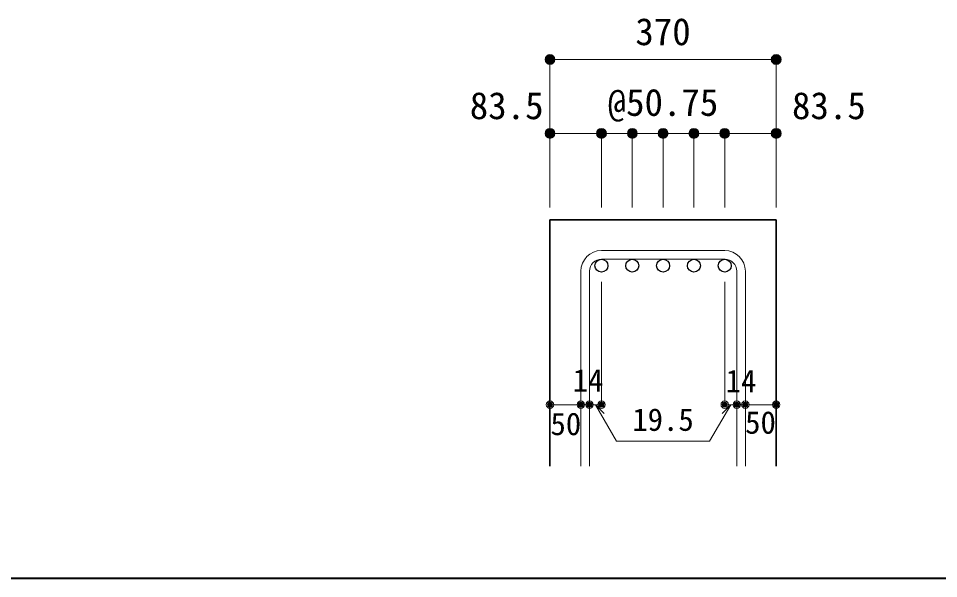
# Model space of a CAD drawing. Units: millimetres at full size, sheet at 1:20; details may follow other scales. Extents: x -3982 to 3969, y -2797 to 2801.
# Drawn here: x -628 to 865, y -2797 to -1888 of the extents above; entities that cross this region are included whole.
import ezdxf
from ezdxf.enums import TextEntityAlignment as Align

# ---------------------------------------------------------------- set-up
doc = ezdxf.new("R2010")
doc.units = ezdxf.units.MM
doc.header["$LTSCALE"] = 20
doc.header["$PDMODE"] = 32
doc.header["$PDSIZE"] = 12
for name, color, linetype, lineweight in [('6-1_躯体線', 2, 'Continuous', 35), ('6-5_梁主筋', 7, 'Continuous', 18), ('6-6_S.T.P.', 7, 'Continuous', 18), ('6-D_寸法', 4, 'Continuous', 9), ('F-0_枠', 6, 'Continuous', 40)]:
    doc.layers.add(name, color=color, linetype=linetype, lineweight=lineweight)
doc.styles.add('ＭＳ ゴシック', font='')
doc.styles.get('ＭＳ ゴシック').set_extended_font_data('MS Gothic')

msp = doc.modelspace()

# ---------------------------------------------------------------- linework, layer by layer
at = {"layer": '6-1_躯体線'}
for p, q in [((234.79, -2214.67), (234.79, -2614.67)), ((234.79, -2214.67), (601.79, -2214.67)), ((601.79, -2214.67), (601.79, -2614.67))]:
    msp.add_line(p, q, dxfattribs=at)
at = {"layer": '6-5_梁主筋', "color": 3, "lineweight": 25}
for centre in [(318.29, -2289.17), (368.29, -2289.17), (418.29, -2289.17), (468.29, -2289.17), (518.29, -2289.17)]:
    msp.add_circle(centre, 10.5, dxfattribs=at)
at = {"layer": '6-6_S.T.P.'}
for p, q in [((518.29, -2264.67), (318.29, -2264.67)), ((518.29, -2278.67), (318.29, -2278.67)), ((284.79, -2298.17), (284.79, -2614.67)), ((298.79, -2298.17), (298.79, -2614.67)), ((537.79, -2298.17), (537.79, -2614.67)), ((551.79, -2298.17), (551.79, -2614.67))]:
    msp.add_line(p, q, dxfattribs=at)
for centre, radius, start, end in [((318.29, -2298.17), 33.5, 90, 180), ((518.29, -2298.17), 33.5, 0, 90), ((318.29, -2298.17), 19.5, 90, 180), ((518.29, -2298.17), 19.5, 0, 90)]:
    msp.add_arc(centre, radius, start, end, dxfattribs=at)
at = {"layer": '6-D_寸法'}
for p, q in [((234.79, -1954.67), (601.79, -1954.67)), ((601.79, -1954.67), (601.79, -2074.67)), ((234.79, -2074.67), (234.79, -2194.67)), ((318.29, -2074.67), (318.29, -2194.67)), ((318.29, -2074.67), (368.29, -2074.67)), ((368.29, -2074.67), (368.29, -2194.67)), ((418.29, -2074.67), (418.29, -2194.67)), ((468.29, -2074.67), (468.29, -2194.67)), ((468.29, -2074.67), (518.29, -2074.67)), ((518.29, -2074.67), (518.29, -2194.67)), ((518.29, -2074.67), (601.79, -2074.67)), ((601.79, -2074.67), (601.79, -2194.67)), ((318.29, -2514.67), (318.29, -2315.34)), ((518.29, -2514.67), (518.29, -2315.34)), ((234.79, -2514.67), (284.79, -2514.67)), ((284.79, -2514.67), (318.29, -2514.67)), ((308.54, -2514.67), (322.68, -2528.81)), ((308.54, -2514.67), (342.76, -2573.95)), ((528.04, -2514.67), (493.82, -2573.95)), ((528.04, -2514.67), (513.9, -2528.81)), ((518.29, -2514.67), (601.79, -2514.67)), ((537.79, -2514.67), (551.79, -2514.67)), ((342.76, -2573.95), (493.82, -2573.95))]:
    msp.add_line(p, q, dxfattribs=at)
for points in [[(234.79, -1954.67), (234.79, -2074.67), (318.29, -2074.67)], [(368.29, -2074.67), (418.29, -2074.67), (468.29, -2074.67)]]:
    msp.add_lwpolyline(points, dxfattribs=at)
for centre, radius in [((234.79, -1954.67), 8), ((234.79, -1954.67), 7.2), ((234.79, -1954.67), 6.4), ((234.79, -1954.67), 5.6), ((234.79, -1954.67), 4.8), ((234.79, -1954.67), 4), ((234.79, -1954.67), 3.2), ((234.79, -1954.67), 2.4), ((234.79, -1954.67), 1.6), ((234.79, -1954.67), 0.8), ((601.79, -1954.67), 8), ((601.79, -1954.67), 7.2), ((601.79, -1954.67), 6.4), ((601.79, -1954.67), 5.6), ((601.79, -1954.67), 4.8), ((601.79, -1954.67), 4), ((601.79, -1954.67), 3.2), ((601.79, -1954.67), 2.4), ((601.79, -1954.67), 1.6), ((601.79, -1954.67), 0.8), ((234.79, -2074.67), 8), ((234.79, -2074.67), 7.2), ((234.79, -2074.67), 6.4), ((234.79, -2074.67), 5.6), ((234.79, -2074.67), 4.8), ((234.79, -2074.67), 4), ((234.79, -2074.67), 3.2), ((234.79, -2074.67), 2.4), ((234.79, -2074.67), 1.6), ((234.79, -2074.67), 0.8), ((318.29, -2074.67), 8), ((318.29, -2074.67), 7.2), ((318.29, -2074.67), 6.4), ((318.29, -2074.67), 5.6), ((318.29, -2074.67), 4.8), ((318.29, -2074.67), 4), ((318.29, -2074.67), 3.2), ((318.29, -2074.67), 2.4), ((318.29, -2074.67), 1.6), ((318.29, -2074.67), 0.8), ((368.29, -2074.67), 8), ((368.29, -2074.67), 7.2), ((368.29, -2074.67), 6.4), ((368.29, -2074.67), 5.6), ((368.29, -2074.67), 4.8), ((368.29, -2074.67), 4), ((368.29, -2074.67), 3.2), ((368.29, -2074.67), 2.4), ((368.29, -2074.67), 1.6), ((368.29, -2074.67), 0.8), ((418.29, -2074.67), 8), ((418.29, -2074.67), 7.2), ((418.29, -2074.67), 6.4), ((418.29, -2074.67), 5.6), ((418.29, -2074.67), 4.8), ((418.29, -2074.67), 4), ((418.29, -2074.67), 3.2), ((418.29, -2074.67), 2.4), ((418.29, -2074.67), 1.6), ((418.29, -2074.67), 0.8), ((468.29, -2074.67), 8), ((468.29, -2074.67), 7.2), ((468.29, -2074.67), 6.4), ((468.29, -2074.67), 5.6), ((468.29, -2074.67), 4.8), ((468.29, -2074.67), 4), ((468.29, -2074.67), 3.2), ((468.29, -2074.67), 2.4), ((468.29, -2074.67), 1.6), ((468.29, -2074.67), 0.8), ((518.29, -2074.67), 8), ((518.29, -2074.67), 7.2), ((518.29, -2074.67), 6.4), ((518.29, -2074.67), 5.6), ((518.29, -2074.67), 4.8), ((518.29, -2074.67), 4), ((518.29, -2074.67), 3.2), ((518.29, -2074.67), 2.4), ((518.29, -2074.67), 1.6), ((518.29, -2074.67), 0.8), ((601.79, -2074.67), 8), ((601.79, -2074.67), 7.2), ((601.79, -2074.67), 6.4), ((601.79, -2074.67), 5.6), ((601.79, -2074.67), 4.8), ((601.79, -2074.67), 4), ((601.79, -2074.67), 3.2), ((601.79, -2074.67), 2.4), ((601.79, -2074.67), 1.6), ((601.79, -2074.67), 0.8), ((234.79, -2514.67), 4), ((234.79, -2514.67), 3.6), ((234.79, -2514.67), 3.2), ((234.79, -2514.67), 2.8), ((234.79, -2514.67), 2.4), ((234.79, -2514.67), 2), ((234.79, -2514.67), 1.6), ((234.79, -2514.67), 1.2), ((234.79, -2514.67), 0.8), ((234.79, -2514.67), 0.4), ((284.79, -2514.67), 4), ((284.79, -2514.67), 3.6), ((284.79, -2514.67), 3.2), ((284.79, -2514.67), 2.8), ((284.79, -2514.67), 2.4), ((284.79, -2514.67), 2), ((284.79, -2514.67), 1.6), ((284.79, -2514.67), 1.2), ((284.79, -2514.67), 0.8), ((284.79, -2514.67), 0.4), ((298.79, -2514.67), 4), ((298.79, -2514.67), 3.6), ((298.79, -2514.67), 3.2), ((298.79, -2514.67), 2.8), ((298.79, -2514.67), 2.4), ((298.79, -2514.67), 2), ((298.79, -2514.67), 1.6), ((298.79, -2514.67), 1.2), ((298.79, -2514.67), 0.8), ((298.79, -2514.67), 0.4), ((318.29, -2514.67), 4), ((318.29, -2514.67), 3.6), ((318.29, -2514.67), 3.2), ((318.29, -2514.67), 2.8), ((318.29, -2514.67), 2.4), ((318.29, -2514.67), 2), ((318.29, -2514.67), 1.6), ((318.29, -2514.67), 1.2), ((318.29, -2514.67), 0.8), ((318.29, -2514.67), 0.4), ((518.29, -2514.67), 4), ((518.29, -2514.67), 3.6), ((518.29, -2514.67), 3.2), ((518.29, -2514.67), 2.8), ((518.29, -2514.67), 2.4), ((518.29, -2514.67), 2), ((518.29, -2514.67), 1.6), ((518.29, -2514.67), 1.2), ((518.29, -2514.67), 0.8), ((518.29, -2514.67), 0.4), ((537.79, -2514.67), 4), ((537.79, -2514.67), 3.6), ((537.79, -2514.67), 3.2), ((537.79, -2514.67), 2.8), ((537.79, -2514.67), 2.4), ((537.79, -2514.67), 2), ((537.79, -2514.67), 1.6), ((537.79, -2514.67), 1.2), ((537.79, -2514.67), 0.8), ((537.79, -2514.67), 0.4), ((551.79, -2514.67), 4), ((551.79, -2514.67), 3.6), ((551.79, -2514.67), 3.2), ((551.79, -2514.67), 2.8), ((551.79, -2514.67), 2.4), ((551.79, -2514.67), 2), ((551.79, -2514.67), 1.6), ((551.79, -2514.67), 1.2), ((551.79, -2514.67), 0.8), ((551.79, -2514.67), 0.4), ((601.79, -2514.67), 4), ((601.79, -2514.67), 3.6), ((601.79, -2514.67), 3.2), ((601.79, -2514.67), 2.8), ((601.79, -2514.67), 2.4), ((601.79, -2514.67), 2), ((601.79, -2514.67), 1.6), ((601.79, -2514.67), 1.2), ((601.79, -2514.67), 0.8), ((601.79, -2514.67), 0.4)]:
    msp.add_circle(centre, radius, dxfattribs=at)
at = {"layer": '6-D_寸法', "color": 7}
for p in [(234.79, -1954.67), (601.79, -1954.67), (234.79, -2074.67), (318.29, -2074.67), (368.29, -2074.67), (418.29, -2074.67), (468.29, -2074.67), (518.29, -2074.67), (601.79, -2074.67), (234.79, -2514.67), (284.79, -2514.67), (298.79, -2514.67), (318.29, -2514.67), (518.29, -2514.67), (537.79, -2514.67), (551.79, -2514.67), (601.79, -2514.67)]:
    msp.add_point(p, dxfattribs=at)
at = {"layer": 'F-0_枠'}
msp.add_line((3969.4, -2796.83), (-3981.92, -2796.83), dxfattribs=at)

# ---------------------------------------------------------------- texts
at = {"layer": '6-D_寸法', "style": 'ＭＳ ゴシック'}
for s, height, p in [('370', 43.99, (373.29, -1944.67)), ('83.5', 43.99, (104.61, -2064.67)), ('@50.75', 43.99, (328.29, -2059.35)), ('83.5', 43.99, (627.42, -2064.67)), ('14', 36.66, (271.48, -2504.6)), ('14', 36.66, (519.7, -2505.55)), ('19.5', 36.66, (368.29, -2568.14)), ('50', 36.66, (235.56, -2575.13)), ('50', 36.66, (551.38, -2572.82))]:
    msp.add_text(s, height=height, dxfattribs=at).set_placement(p, align=Align.BOTTOM_LEFT)

doc.saveas('drawing.dxf')
